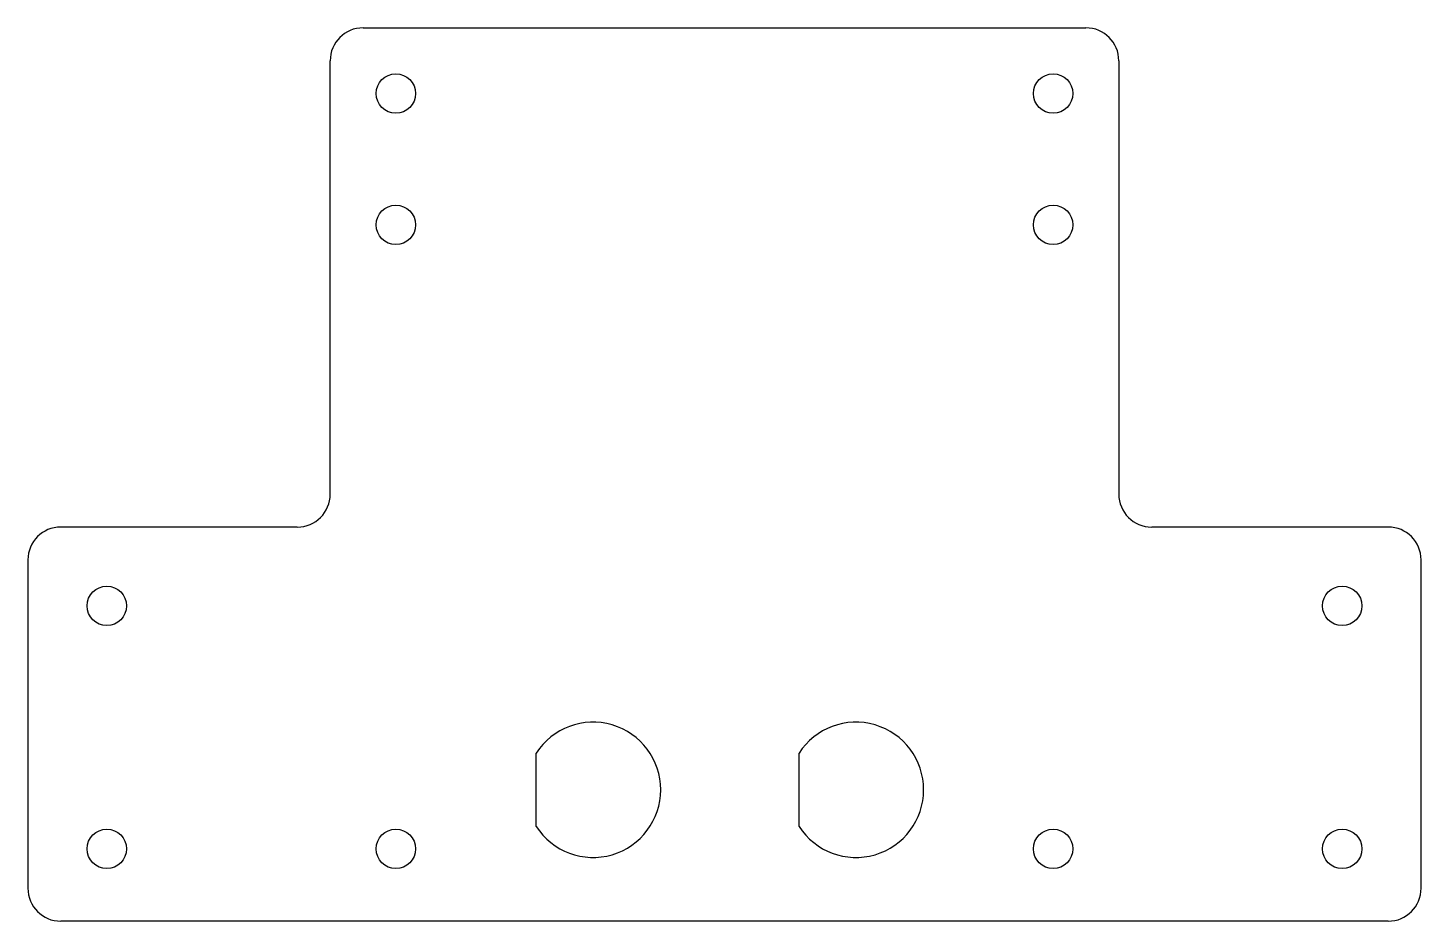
# Model space of a CAD drawing. Header units: millimetres. Extents: x -106 to 106, y -69 to 68.
import ezdxf

# ---------------------------------------------------------------- set-up
doc = ezdxf.new("R2010")
doc.units = ezdxf.units.MM

msp = doc.modelspace()

# ---------------------------------------------------------------- linework, layer by layer
at = {"color": 7, "linetype": 'Continuous', "lineweight": 25}
for p, q in [((-55, 67.5), (55, 67.5)), ((-60, -3.5), (-60, 62.5)), ((60, 62.5), (60, -3.5)), ((-65, -8.5), (-101, -8.5)), ((101, -8.5), (65, -8.5)), ((-106, -13.5), (-106, -63.5)), ((106, -63.5), (106, -13.5)), ((-28.66, -54.08), (-28.66, -42.92)), ((11.34, -54.08), (11.34, -42.92)), ((101, -68.5), (-101, -68.5))]:
    msp.add_line(p, q, dxfattribs=at)
for centre in [(-50, 57.5), (50, 57.5), (-50, 37.5), (50, 37.5), (-94, -20.5), (94, -20.5), (-94, -57.5), (-50, -57.5), (50, -57.5), (94, -57.5)]:
    msp.add_circle(centre, 3, dxfattribs=at)
for centre, radius, start, end in [((-55, 62.5), 5, 90, 180), ((55, 62.5), 5, 0, 90), ((-65, -3.5), 5, 270, 0), ((65, -3.5), 5, 180, 270), ((-101, -13.5), 5, 90, 180), ((101, -13.5), 5, 0, 90), ((-20, -48.5), 10.3, 212.7752, 147.2248), ((20, -48.5), 10.3, 212.7752, 147.2248), ((-101, -63.5), 5, 180, 270), ((101, -63.5), 5, 270, 0)]:
    msp.add_arc(centre, radius, start, end, dxfattribs=at)

doc.saveas('drawing.dxf')
